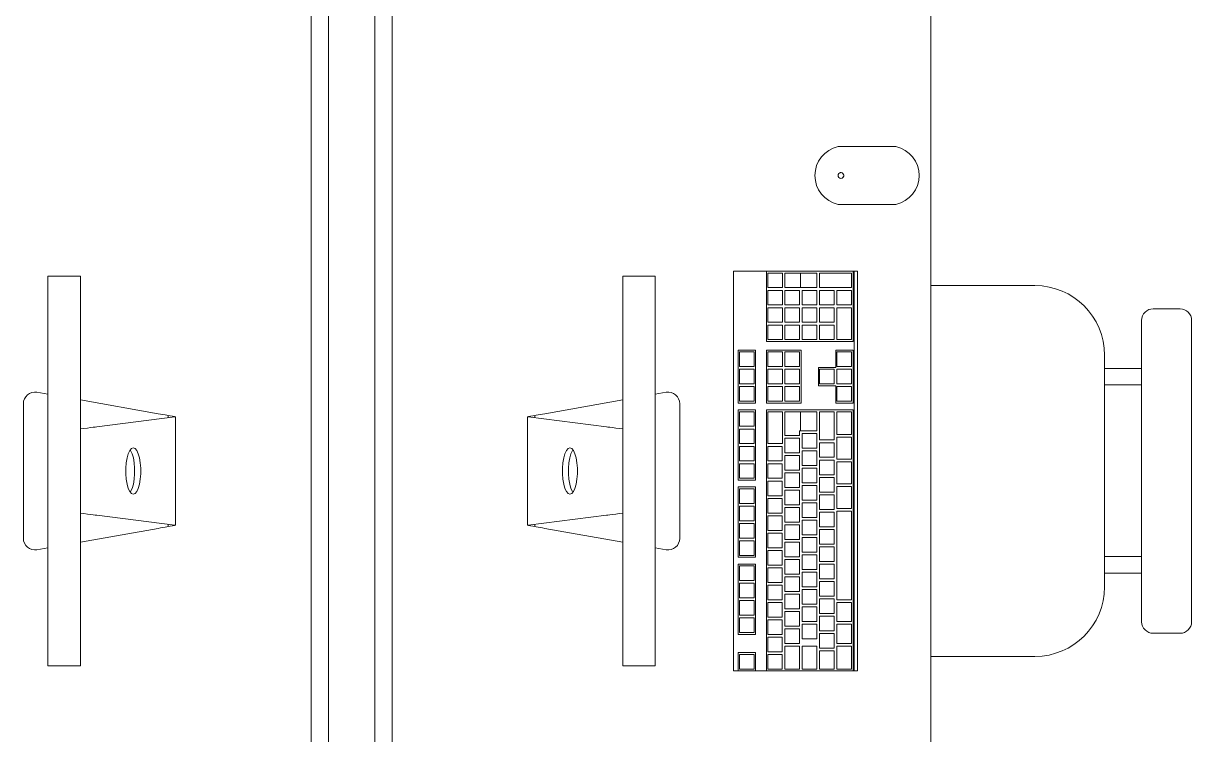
# Model space of a CAD drawing. Header units: inches. Extents: x -1714 to 1984, y -1043 to 970.
# Drawn here: x -826.2 to -775.8, y 525.4 to 556.1 of the extents above; entities that cross this region are included whole.
import ezdxf

# ---------------------------------------------------------------- set-up
doc = ezdxf.new("R2010")
doc.units = ezdxf.units.IN
doc.header["$MEASUREMENT"] = 0
doc.layers.add('A-GENM', color=13, linetype='Continuous', lineweight=9)
doc.layers.add('I-FURN', color=30, linetype='Continuous', lineweight=9)

# ---------------------------------------------------------------- blocks, each defined once
blk = doc.blocks.new('Dynamic_Computer_Desk_with_Chairs_8535 - 6-V6-L2 - Architectural')
at = {"layer": 'A-GENM'}
for p, q in [((-94.5, 23.5), (-94.5, 21)), ((-92, 21), (-92, 23.5))]:
    blk.add_line(p, q, dxfattribs=at)
for centre, start, end in [((-93.25, 23.219), 12.6804, 167.3196), ((-93.25, 21.281), 192.6804, 347.3196)]:
    blk.add_arc(centre, 1.281, start, end, dxfattribs=at)
at = {"layer": 'I-FURN'}
for p, q in [((-130.5, 25), (60, 25)), ((-71.878, 21.843), (-89.122, 21.843)), ((-89.122, 21.843), (-89.122, 21.695)), ((-89.122, 21.695), (-89.122, 21.652)), ((-89.122, 21.695), (-71.878, 21.695)), ((-71.878, 21.695), (-71.878, 21.843)), ((-71.878, 21.652), (-71.878, 21.695)), ((-89.122, 17.912), (-89.122, 21.652)), ((-89.122, 21.652), (-86.091, 21.652)), ((-89.043, 21.585), (-88.413, 21.585)), ((-89.043, 20.195), (-89.043, 21.585)), ((-88.413, 21.585), (-88.413, 20.195)), ((-88.295, 21.585), (-87.665, 21.585)), ((-88.295, 20.943), (-88.295, 21.585)), ((-87.665, 21.585), (-87.665, 20.943)), ((-87.547, 21.585), (-86.169, 21.585)), ((-87.547, 20.943), (-87.547, 21.585)), ((-86.169, 21.585), (-86.169, 20.943)), ((-86.091, 21.629), (-86.091, 21.652)), ((-86.091, 21.629), (-86.091, 17.912)), ((-85.717, 21.652), (-85.717, 21.629)), ((-85.717, 21.652), (-83.433, 21.652)), ((-85.717, 20.904), (-85.717, 21.629)), ((-85.638, 21.573), (-85.008, 21.573)), ((-85.638, 20.943), (-85.638, 21.573)), ((-85.008, 21.573), (-85.008, 20.943)), ((-84.89, 21.573), (-84.26, 21.573)), ((-84.89, 20.943), (-84.89, 21.573)), ((-84.26, 21.573), (-84.26, 20.943)), ((-84.142, 21.573), (-83.512, 21.573)), ((-84.142, 20.943), (-84.142, 21.573)), ((-83.512, 21.573), (-83.512, 20.943)), ((-83.433, 21.629), (-83.433, 21.652)), ((-83.433, 21.629), (-83.433, 20.904)), ((-83.138, 21.652), (-83.138, 21.629)), ((-83.138, 21.652), (-71.878, 21.652)), ((-83.138, 17.912), (-83.138, 21.629)), ((-83.059, 21.573), (-82.075, 21.573)), ((-83.059, 20.943), (-83.059, 21.573)), ((-82.075, 21.573), (-82.075, 20.943)), ((-81.957, 21.573), (-81.012, 21.573)), ((-81.957, 20.943), (-81.957, 21.573)), ((-81.012, 21.573), (-81.012, 20.943)), ((-80.894, 21.573), (-79.949, 21.573)), ((-80.894, 20.943), (-80.894, 21.573)), ((-79.949, 21.573), (-79.949, 20.943)), ((-79.831, 21.573), (-78.886, 21.573)), ((-79.831, 20.943), (-79.831, 21.573)), ((-78.886, 21.573), (-78.886, 20.943)), ((-78.768, 20.943), (-78.768, 21.573)), ((-78.768, 21.573), (-74.949, 21.573)), ((-74.949, 21.573), (-74.949, 20.943)), ((-74.831, 20.943), (-74.831, 21.573)), ((-74.831, 21.573), (-74.004, 21.573)), ((-74.004, 21.573), (-74.004, 20.943)), ((-73.886, 20.943), (-73.886, 21.573)), ((-73.886, 21.573), (-73.059, 21.573)), ((-73.059, 21.573), (-73.059, 20.943)), ((-72.941, 20.943), (-72.941, 21.573)), ((-72.941, 21.573), (-71.957, 21.573)), ((-71.957, 21.573), (-71.957, 20.943)), ((-71.878, 21.652), (-71.878, 17.912)), ((-87.665, 20.943), (-88.295, 20.943)), ((-88.295, 20.837), (-87.665, 20.837)), ((-88.295, 20.195), (-88.295, 20.837)), ((-87.665, 20.837), (-87.665, 20.195)), ((-86.169, 20.943), (-87.547, 20.943)), ((-87.547, 20.837), (-86.917, 20.837)), ((-87.547, 20.195), (-87.547, 20.837)), ((-86.917, 20.837), (-86.917, 20.195)), ((-86.799, 20.837), (-86.169, 20.837)), ((-86.799, 20.195), (-86.799, 20.837)), ((-86.169, 20.837), (-86.169, 20.195)), ((-84.969, 20.904), (-85.717, 20.904)), ((-85.008, 20.943), (-85.638, 20.943)), ((-84.969, 20.156), (-84.969, 20.904)), ((-84.26, 20.943), (-84.89, 20.943)), ((-84.89, 20.825), (-84.26, 20.825)), ((-84.89, 20.195), (-84.89, 20.825)), ((-84.26, 20.825), (-84.26, 20.195)), ((-83.433, 20.904), (-84.181, 20.904)), ((-84.181, 20.904), (-84.181, 20.156)), ((-83.512, 20.943), (-84.142, 20.943)), ((-82.075, 20.943), (-83.059, 20.943)), ((-83.059, 20.195), (-83.059, 20.826)), ((-83.059, 20.826), (-81.839, 20.826)), ((-81.012, 20.943), (-81.957, 20.943)), ((-81.839, 20.826), (-81.839, 20.195)), ((-81.72, 20.195), (-81.72, 20.826)), ((-81.72, 20.826), (-81.091, 20.826)), ((-81.091, 20.826), (-81.091, 20.195)), ((-80.972, 20.195), (-80.972, 20.826)), ((-80.972, 20.826), (-80.343, 20.826)), ((-79.949, 20.943), (-80.894, 20.943)), ((-80.343, 20.826), (-80.343, 20.195)), ((-80.224, 20.195), (-80.224, 20.826)), ((-80.224, 20.826), (-79.594, 20.826)), ((-78.886, 20.943), (-79.831, 20.943)), ((-79.594, 20.826), (-79.594, 20.195)), ((-79.476, 20.195), (-79.476, 20.826)), ((-79.476, 20.826), (-78.846, 20.826)), ((-78.846, 20.826), (-78.846, 20.195)), ((-74.949, 20.943), (-78.768, 20.943)), ((-78.728, 20.195), (-78.728, 20.826)), ((-78.728, 20.826), (-78.098, 20.826)), ((-78.098, 20.826), (-78.098, 20.195)), ((-77.98, 20.195), (-77.98, 20.826)), ((-77.98, 20.826), (-77.35, 20.826)), ((-77.35, 20.826), (-77.35, 20.195)), ((-77.232, 20.195), (-77.232, 20.826)), ((-77.232, 20.826), (-76.602, 20.826)), ((-76.602, 20.826), (-76.602, 20.195)), ((-76.484, 20.195), (-76.484, 20.826)), ((-76.484, 20.826), (-75.854, 20.826)), ((-75.854, 20.826), (-75.854, 20.195)), ((-75.736, 20.195), (-75.736, 20.826)), ((-75.736, 20.826), (-75.106, 20.826)), ((-75.106, 20.826), (-75.106, 20.195)), ((-74.988, 20.195), (-74.988, 20.826)), ((-74.988, 20.826), (-74.358, 20.826)), ((-74.004, 20.943), (-74.831, 20.943)), ((-74.358, 20.826), (-74.358, 20.195)), ((-74.24, 20.195), (-74.24, 20.826)), ((-74.24, 20.826), (-73.61, 20.826)), ((-73.059, 20.943), (-73.886, 20.943)), ((-73.61, 20.826), (-73.61, 20.195)), ((-73.492, 20.195), (-73.492, 20.826)), ((-73.492, 20.826), (-72.862, 20.826)), ((-71.957, 20.943), (-72.941, 20.943)), ((-72.862, 20.826), (-72.862, 20.195)), ((-72.744, 20.195), (-72.744, 20.825)), ((-72.744, 20.825), (-71.957, 20.825)), ((-71.957, 20.825), (-71.957, 20.195)), ((-88.413, 20.195), (-89.043, 20.195)), ((-87.665, 20.195), (-88.295, 20.195)), ((-86.917, 20.195), (-87.547, 20.195)), ((-86.169, 20.195), (-86.799, 20.195)), ((-84.26, 20.195), (-84.89, 20.195)), ((-81.839, 20.195), (-83.059, 20.195)), ((-81.091, 20.195), (-81.72, 20.195)), ((-80.343, 20.195), (-80.972, 20.195)), ((-79.594, 20.195), (-80.224, 20.195)), ((-78.846, 20.195), (-79.476, 20.195)), ((-78.098, 20.195), (-78.728, 20.195)), ((-77.35, 20.195), (-77.98, 20.195)), ((-76.602, 20.195), (-77.232, 20.195)), ((-75.854, 20.195), (-76.484, 20.195)), ((-75.106, 20.195), (-75.736, 20.195)), ((-74.358, 20.195), (-74.988, 20.195)), ((-73.61, 20.195), (-74.24, 20.195)), ((-72.862, 20.195), (-73.492, 20.195)), ((-71.957, 20.195), (-72.744, 20.195)), ((-89.043, 20.089), (-88.413, 20.089)), ((-89.043, 19.377), (-89.043, 20.089)), ((-88.413, 20.089), (-88.413, 19.377)), ((-88.295, 20.089), (-87.665, 20.089)), ((-88.295, 19.447), (-88.295, 20.089)), ((-87.665, 20.089), (-87.665, 19.447)), ((-87.547, 20.089), (-86.917, 20.089)), ((-87.547, 19.447), (-87.547, 20.089)), ((-86.917, 20.089), (-86.917, 19.447)), ((-86.799, 20.089), (-86.169, 20.089)), ((-86.799, 19.447), (-86.799, 20.089)), ((-86.169, 20.089), (-86.169, 19.447)), ((-84.181, 20.156), (-84.969, 20.156)), ((-83.059, 20.078), (-82.232, 20.078)), ((-83.059, 19.377), (-83.059, 20.078)), ((-82.232, 20.078), (-82.232, 19.377)), ((-82.114, 19.447), (-82.114, 20.078)), ((-82.114, 20.078), (-81.484, 20.078)), ((-81.484, 20.078), (-81.484, 19.447)), ((-81.366, 19.447), (-81.366, 20.078)), ((-81.366, 20.078), (-80.736, 20.078)), ((-80.736, 20.078), (-80.736, 19.447)), ((-80.618, 19.447), (-80.618, 20.078)), ((-80.618, 20.078), (-79.988, 20.078)), ((-79.988, 20.078), (-79.988, 19.447)), ((-79.87, 19.447), (-79.87, 20.078)), ((-79.87, 20.078), (-79.24, 20.078)), ((-79.24, 20.078), (-79.24, 19.447)), ((-79.122, 19.447), (-79.122, 20.078)), ((-79.122, 20.078), (-78.492, 20.078)), ((-78.492, 20.078), (-78.492, 19.447)), ((-78.374, 19.447), (-78.374, 20.078)), ((-78.374, 20.078), (-77.744, 20.078)), ((-77.744, 20.078), (-77.744, 19.447)), ((-77.626, 19.447), (-77.626, 20.078)), ((-77.626, 20.078), (-76.996, 20.078)), ((-76.996, 20.078), (-76.996, 19.447)), ((-76.878, 19.447), (-76.878, 20.078)), ((-76.878, 20.078), (-76.248, 20.078)), ((-76.248, 20.078), (-76.248, 19.447)), ((-76.13, 19.447), (-76.13, 20.078)), ((-76.13, 20.078), (-75.5, 20.078)), ((-75.5, 20.078), (-75.5, 19.447)), ((-75.382, 19.447), (-75.382, 20.078)), ((-75.382, 20.078), (-74.752, 20.078)), ((-74.752, 20.078), (-74.752, 19.447)), ((-74.634, 19.447), (-74.634, 20.078)), ((-74.634, 20.078), (-74.004, 20.078)), ((-74.004, 20.078), (-74.004, 19.447)), ((-73.886, 19.447), (-73.886, 20.078)), ((-73.886, 20.078), (-73.256, 20.078)), ((-73.256, 20.078), (-73.256, 19.447)), ((-72.941, 19.447), (-72.941, 20.077)), ((-72.941, 20.077), (-71.957, 20.077)), ((-71.957, 20.077), (-71.957, 19.447)), ((-89.043, 18.699), (-89.043, 19.377)), ((-89.043, 19.377), (-88.413, 19.377)), ((-88.413, 19.377), (-88.413, 18.699)), ((-87.665, 19.447), (-88.295, 19.447)), ((-88.295, 19.341), (-87.665, 19.341)), ((-88.295, 18.699), (-88.295, 19.341)), ((-87.665, 19.341), (-87.665, 18.699)), ((-86.917, 19.447), (-87.547, 19.447)), ((-87.547, 19.341), (-86.917, 19.341)), ((-87.547, 18.699), (-87.547, 19.341)), ((-86.917, 19.341), (-86.917, 18.699)), ((-86.169, 19.447), (-86.799, 19.447)), ((-86.799, 19.341), (-86.169, 19.341)), ((-86.799, 18.699), (-86.799, 19.341)), ((-86.169, 19.341), (-86.169, 18.699)), ((-85.717, 17.912), (-85.717, 19.408)), ((-85.717, 19.408), (-83.433, 19.408)), ((-85.638, 19.329), (-85.008, 19.329)), ((-85.638, 18.699), (-85.638, 19.329)), ((-85.008, 19.329), (-85.008, 18.699)), ((-84.89, 19.329), (-84.26, 19.329)), ((-84.89, 18.699), (-84.89, 19.329)), ((-84.26, 19.329), (-84.26, 18.699)), ((-84.142, 19.329), (-83.512, 19.329)), ((-84.142, 18.699), (-84.142, 19.329)), ((-83.512, 19.329), (-83.512, 18.699)), ((-83.433, 19.408), (-83.433, 17.912)), ((-83.059, 18.699), (-83.059, 19.377)), ((-83.059, 19.377), (-82.232, 19.377)), ((-82.232, 19.377), (-82.232, 19.33)), ((-82.232, 19.33), (-82.035, 19.33)), ((-81.484, 19.447), (-82.114, 19.447)), ((-82.035, 19.33), (-82.035, 18.699)), ((-81.917, 18.699), (-81.917, 19.33)), ((-81.917, 19.33), (-81.287, 19.33)), ((-80.736, 19.447), (-81.366, 19.447)), ((-81.287, 19.33), (-81.287, 18.699)), ((-81.169, 18.699), (-81.169, 19.33)), ((-81.169, 19.33), (-80.539, 19.33)), ((-79.988, 19.447), (-80.618, 19.447)), ((-80.539, 19.33), (-80.539, 18.699)), ((-80.421, 18.699), (-80.421, 19.33)), ((-80.421, 19.33), (-79.791, 19.33)), ((-79.24, 19.447), (-79.87, 19.447)), ((-79.791, 19.33), (-79.791, 18.699)), ((-79.673, 18.699), (-79.673, 19.33)), ((-79.673, 19.33), (-79.043, 19.33)), ((-78.492, 19.447), (-79.122, 19.447)), ((-79.043, 19.33), (-79.043, 18.699)), ((-78.925, 18.699), (-78.925, 19.33)), ((-78.925, 19.33), (-78.295, 19.33)), ((-77.744, 19.447), (-78.374, 19.447)), ((-78.295, 19.33), (-78.295, 18.699)), ((-78.177, 18.699), (-78.177, 19.33)), ((-78.177, 19.33), (-77.547, 19.33)), ((-76.996, 19.447), (-77.626, 19.447)), ((-77.547, 19.33), (-77.547, 18.699)), ((-77.429, 18.699), (-77.429, 19.33)), ((-77.429, 19.33), (-76.799, 19.33)), ((-76.248, 19.447), (-76.878, 19.447)), ((-76.799, 19.33), (-76.799, 18.699)), ((-76.681, 18.699), (-76.681, 19.33)), ((-76.681, 19.33), (-76.051, 19.33)), ((-75.5, 19.447), (-76.13, 19.447)), ((-76.051, 19.33), (-76.051, 18.699)), ((-75.933, 18.699), (-75.933, 19.33)), ((-75.933, 19.33), (-75.303, 19.33)), ((-74.752, 19.447), (-75.382, 19.447)), ((-75.303, 19.33), (-75.303, 18.699)), ((-75.185, 18.699), (-75.185, 19.33)), ((-75.185, 19.33), (-74.555, 19.33)), ((-74.004, 19.447), (-74.634, 19.447)), ((-74.555, 19.33), (-74.555, 18.699)), ((-74.437, 18.699), (-74.437, 19.33)), ((-74.437, 19.33), (-73.807, 19.33)), ((-73.256, 19.447), (-73.886, 19.447)), ((-73.807, 19.33), (-73.807, 18.699)), ((-73.689, 18.699), (-73.689, 19.33)), ((-73.689, 19.33), (-73.059, 19.33)), ((-73.059, 19.33), (-73.059, 18.699)), ((-71.957, 19.447), (-72.941, 19.447)), ((-72.941, 18.699), (-72.941, 19.329)), ((-72.941, 19.329), (-71.957, 19.329)), ((-71.957, 19.329), (-71.957, 18.699)), ((-88.413, 18.699), (-89.043, 18.699)), ((-87.665, 18.699), (-88.295, 18.699)), ((-86.917, 18.699), (-87.547, 18.699)), ((-86.169, 18.699), (-86.799, 18.699)), ((-85.008, 18.699), (-85.638, 18.699)), ((-84.26, 18.699), (-84.89, 18.699)), ((-83.512, 18.699), (-84.142, 18.699)), ((-82.035, 18.699), (-83.059, 18.699)), ((-81.287, 18.699), (-81.917, 18.699)), ((-80.539, 18.699), (-81.169, 18.699)), ((-79.791, 18.699), (-80.421, 18.699)), ((-79.043, 18.699), (-79.673, 18.699)), ((-78.295, 18.699), (-78.925, 18.699)), ((-77.547, 18.699), (-78.177, 18.699)), ((-76.799, 18.699), (-77.429, 18.699)), ((-76.051, 18.699), (-76.681, 18.699)), ((-75.303, 18.699), (-75.933, 18.699)), ((-74.555, 18.699), (-75.185, 18.699)), ((-73.807, 18.699), (-74.437, 18.699)), ((-73.059, 18.699), (-73.689, 18.699)), ((-71.957, 18.699), (-72.941, 18.699)), ((-89.043, 18.604), (-88.413, 18.604)), ((-89.043, 17.964), (-89.043, 18.604)), ((-88.413, 18.604), (-88.413, 17.964)), ((-88.295, 18.604), (-87.665, 18.604)), ((-88.295, 17.964), (-88.295, 18.604)), ((-87.665, 18.604), (-87.665, 17.964)), ((-87.547, 18.604), (-86.917, 18.604)), ((-87.547, 17.964), (-87.547, 18.604)), ((-86.917, 18.604), (-86.917, 17.964)), ((-86.799, 18.604), (-86.169, 18.604)), ((-86.799, 17.964), (-86.799, 18.604)), ((-86.169, 18.604), (-86.169, 17.964)), ((-85.638, 18.604), (-85.008, 18.604)), ((-85.638, 17.964), (-85.638, 18.604)), ((-85.008, 18.604), (-85.008, 17.964)), ((-84.89, 18.604), (-84.26, 18.604)), ((-84.89, 17.964), (-84.89, 18.604)), ((-84.26, 18.604), (-84.26, 17.964)), ((-84.142, 18.604), (-83.512, 18.604)), ((-84.142, 17.964), (-84.142, 18.604)), ((-83.512, 18.604), (-83.512, 17.964)), ((-83.059, 18.604), (-81.681, 18.604)), ((-83.059, 17.964), (-83.059, 18.604)), ((-81.681, 18.604), (-81.681, 17.964)), ((-81.563, 17.964), (-81.563, 18.593)), ((-81.563, 18.593), (-80.933, 18.593)), ((-80.933, 18.593), (-80.933, 17.964)), ((-80.815, 17.964), (-80.815, 18.593)), ((-80.815, 18.593), (-80.185, 18.593)), ((-80.185, 18.593), (-80.185, 17.964)), ((-80.067, 17.964), (-80.067, 18.593)), ((-80.067, 18.593), (-79.437, 18.593)), ((-79.437, 18.593), (-79.437, 17.964)), ((-79.319, 17.964), (-79.319, 18.593)), ((-79.319, 18.593), (-78.689, 18.593)), ((-78.689, 18.593), (-78.689, 17.964)), ((-78.571, 17.964), (-78.571, 18.593)), ((-78.571, 18.593), (-77.941, 18.593)), ((-77.941, 18.593), (-77.941, 17.964)), ((-77.823, 17.964), (-77.823, 18.593)), ((-77.823, 18.593), (-77.193, 18.593)), ((-77.193, 18.593), (-77.193, 17.964)), ((-77.075, 17.964), (-77.075, 18.593)), ((-77.075, 18.593), (-76.445, 18.593)), ((-76.445, 18.593), (-76.445, 17.964)), ((-76.327, 17.964), (-76.327, 18.593)), ((-76.327, 18.593), (-75.697, 18.593)), ((-75.697, 18.593), (-75.697, 17.964)), ((-75.579, 17.964), (-75.579, 18.593)), ((-75.579, 18.593), (-74.949, 18.593)), ((-74.949, 18.593), (-74.949, 17.964)), ((-74.831, 17.964), (-74.831, 18.593)), ((-74.831, 18.593), (-74.201, 18.593)), ((-74.201, 18.593), (-74.201, 17.964)), ((-74.083, 17.964), (-74.083, 18.593)), ((-74.083, 18.593), (-73.453, 18.593)), ((-73.453, 18.593), (-73.453, 17.964)), ((-73.335, 17.964), (-73.335, 18.593)), ((-73.335, 18.593), (-72.705, 18.593)), ((-72.705, 18.593), (-72.705, 17.964)), ((-72.587, 17.964), (-72.587, 18.593)), ((-72.587, 18.593), (-71.957, 18.593)), ((-71.957, 18.593), (-71.957, 17.964)), ((-89.122, 16.727), (-89.122, 17.912)), ((-86.091, 17.912), (-89.122, 17.912)), ((-88.413, 17.962), (-89.043, 17.962)), ((-87.665, 17.962), (-88.295, 17.962)), ((-86.917, 17.962), (-87.547, 17.962)), ((-86.169, 17.962), (-86.799, 17.962)), ((-83.433, 17.912), (-85.717, 17.912)), ((-85.008, 17.962), (-85.638, 17.962)), ((-84.26, 17.962), (-84.89, 17.962)), ((-83.512, 17.962), (-84.142, 17.962)), ((-71.878, 17.912), (-83.138, 17.912)), ((-81.681, 17.962), (-83.059, 17.962)), ((-80.933, 17.962), (-81.563, 17.962)), ((-80.185, 17.962), (-80.815, 17.962)), ((-79.437, 17.962), (-80.067, 17.962)), ((-78.689, 17.962), (-79.319, 17.962)), ((-77.941, 17.962), (-78.571, 17.962)), ((-77.193, 17.962), (-77.823, 17.962)), ((-76.445, 17.962), (-77.075, 17.962)), ((-75.697, 17.962), (-76.327, 17.962)), ((-74.949, 17.962), (-75.579, 17.962)), ((-74.201, 17.962), (-74.831, 17.962)), ((-73.453, 17.962), (-74.083, 17.962)), ((-72.705, 17.962), (-73.335, 17.962)), ((-71.957, 17.962), (-72.587, 17.962)), ((-71.878, 17.912), (-71.878, 17.439)), ((-85.717, 16.727), (-85.717, 17.439)), ((-85.717, 17.439), (-83.433, 17.439)), ((-85.638, 16.742), (-85.638, 17.372)), ((-85.638, 17.372), (-85.008, 17.372)), ((-85.008, 17.372), (-85.008, 16.742)), ((-84.89, 16.742), (-84.89, 17.372)), ((-84.89, 17.372), (-84.26, 17.372)), ((-84.26, 17.372), (-84.26, 16.742)), ((-84.142, 16.742), (-84.142, 17.372)), ((-84.142, 17.372), (-83.512, 17.372)), ((-83.512, 17.372), (-83.512, 16.742)), ((-83.433, 17.439), (-83.433, 16.727)), ((-83.138, 16.727), (-83.138, 17.439)), ((-83.138, 17.439), (-80.106, 17.439)), ((-83.059, 16.742), (-83.059, 17.372)), ((-83.059, 17.372), (-82.429, 17.372)), ((-82.429, 17.372), (-82.429, 16.742)), ((-82.311, 16.742), (-82.311, 17.372)), ((-82.311, 17.372), (-81.681, 17.372)), ((-81.681, 17.372), (-81.681, 16.742)), ((-81.563, 16.742), (-81.563, 17.372)), ((-81.563, 17.372), (-80.933, 17.372)), ((-80.933, 17.372), (-80.933, 16.742)), ((-80.815, 16.742), (-80.815, 17.372)), ((-80.815, 17.372), (-80.185, 17.372)), ((-80.185, 17.372), (-80.185, 16.742)), ((-80.106, 17.439), (-80.106, 16.727)), ((-79.811, 16.727), (-79.811, 17.439)), ((-79.811, 17.439), (-76.78, 17.439)), ((-79.732, 16.742), (-79.732, 17.372)), ((-79.732, 17.372), (-79.102, 17.372)), ((-79.102, 17.372), (-79.102, 16.742)), ((-78.984, 16.742), (-78.984, 17.372)), ((-78.984, 17.372), (-78.354, 17.372)), ((-78.354, 17.372), (-78.354, 16.742)), ((-78.236, 16.742), (-78.236, 17.372)), ((-78.236, 17.372), (-77.606, 17.372)), ((-77.606, 17.372), (-77.606, 16.742)), ((-77.488, 16.742), (-77.488, 17.372)), ((-77.488, 17.372), (-76.858, 17.372)), ((-76.858, 17.372), (-76.858, 16.742)), ((-76.78, 17.439), (-76.78, 16.727)), ((-76.484, 16.727), (-76.484, 17.439)), ((-76.484, 17.439), (-73.453, 17.439)), ((-76.406, 16.742), (-76.406, 17.372)), ((-76.406, 17.372), (-75.776, 17.372)), ((-75.776, 17.372), (-75.776, 16.742)), ((-75.657, 16.742), (-75.657, 17.372)), ((-75.657, 17.372), (-75.028, 17.372)), ((-75.028, 17.372), (-75.028, 16.742)), ((-74.909, 16.742), (-74.909, 17.372)), ((-74.909, 17.372), (-74.28, 17.372)), ((-74.28, 17.372), (-74.28, 16.742)), ((-74.161, 16.742), (-74.161, 17.372)), ((-74.161, 17.372), (-73.531, 17.372)), ((-73.531, 17.372), (-73.531, 16.742)), ((-73.453, 17.439), (-73.453, 16.727)), ((-72.665, 16.727), (-72.665, 17.439)), ((-72.665, 17.439), (-71.878, 17.439)), ((-72.587, 16.742), (-72.587, 17.372)), ((-72.587, 17.372), (-71.957, 17.372)), ((-71.957, 17.372), (-71.957, 16.742)), ((-71.878, 17.439), (-71.878, 16.691)), ((-89.122, 16.727), (-89.122, 16.589)), ((-85.717, 16.727), (-85.717, 16.691)), ((-83.433, 16.691), (-85.717, 16.691)), ((-85.008, 16.742), (-85.638, 16.742)), ((-84.26, 16.742), (-84.89, 16.742)), ((-83.512, 16.742), (-84.142, 16.742)), ((-83.433, 16.691), (-83.433, 16.727)), ((-83.138, 16.727), (-83.138, 16.691)), ((-80.106, 16.691), (-83.138, 16.691)), ((-82.429, 16.742), (-83.059, 16.742)), ((-81.681, 16.742), (-82.311, 16.742)), ((-80.933, 16.742), (-81.563, 16.742)), ((-80.185, 16.742), (-80.815, 16.742)), ((-80.106, 16.691), (-80.106, 16.727)), ((-79.811, 16.727), (-79.811, 16.691)), ((-76.78, 16.691), (-79.811, 16.691)), ((-79.102, 16.742), (-79.732, 16.742)), ((-78.354, 16.742), (-78.984, 16.742)), ((-77.606, 16.742), (-78.236, 16.742)), ((-76.858, 16.742), (-77.488, 16.742)), ((-76.78, 16.691), (-76.78, 16.727)), ((-76.484, 16.727), (-76.484, 16.691)), ((-73.453, 16.691), (-76.484, 16.691)), ((-75.776, 16.742), (-76.406, 16.742)), ((-75.028, 16.742), (-75.657, 16.742)), ((-74.28, 16.742), (-74.909, 16.742)), ((-73.531, 16.742), (-74.161, 16.742)), ((-73.453, 16.691), (-73.453, 16.727)), ((-72.665, 16.727), (-72.665, 16.691)), ((-71.878, 16.691), (-72.665, 16.691)), ((-71.957, 16.742), (-72.587, 16.742)), ((-71.878, 16.589), (-71.878, 16.691)), ((-89.122, 16.488), (-89.122, 16.589)), ((-89.122, 16.488), (-71.878, 16.488)), ((-71.878, 16.589), (-71.878, 16.488)), ((-77.596, 14.166), (-83.404, 14.166)), ((-83.897, 13.58), (-83.812, 13.103)), ((-77.188, 13.103), (-77.103, 13.58)), ((-88.9, 13.103), (-88.9, 11.703)), ((-88.15, 13.103), (-88.9, 13.103)), ((-88.15, 13.103), (-72.85, 13.103)), ((-72.1, 13.103), (-72.85, 13.103)), ((-72.1, 11.703), (-72.1, 13.103)), ((-88.9, 11.703), (-88.15, 11.703)), ((-72.85, 11.703), (-88.15, 11.703)), ((-83.566, 11.703), (-82.973, 8.344)), ((-78.027, 8.344), (-77.434, 11.703)), ((-72.85, 11.703), (-72.1, 11.703)), ((-82.406, 10.998), (-82.836, 7.63)), ((-78.164, 7.63), (-78.594, 10.998)), ((-82.897, 7.911), (-82.907, 7.97)), ((-82.897, 7.911), (-82.801, 7.911)), ((-82.849, 7.637), (-82.897, 7.911)), ((-82.836, 7.637), (-82.849, 7.637)), ((-82.841, 7.594), (-78.159, 7.594)), ((-78.199, 7.911), (-78.103, 7.911)), ((-78.151, 7.637), (-78.164, 7.637)), ((-78.103, 7.911), (-78.151, 7.637)), ((-78.093, 7.97), (-78.103, 7.911)), ((-130.5, 1.75), (60, 1.75)), ((-130.5, 1), (60, 1))]:
    blk.add_line(p, q, dxfattribs=at)
at = {"layer": 'I-FURN', "flags": 128}
for points in [[(-82.316, 11.703), (-82.335, 11.551), (-82.354, 11.404), (-82.371, 11.269), (-82.386, 11.152), (-82.398, 11.06), (-82.406, 10.998)], [(-78.594, 10.998), (-78.602, 11.06), (-78.614, 11.152), (-78.629, 11.269), (-78.646, 11.404), (-78.665, 11.551), (-78.684, 11.703)], [(-81.5, 9.423), (-81.471, 9.501), (-81.385, 9.574), (-81.249, 9.639), (-81.068, 9.691), (-80.855, 9.727), (-80.621, 9.746), (-80.379, 9.746), (-80.145, 9.727), (-79.932, 9.691), (-79.751, 9.639), (-79.615, 9.574), (-79.529, 9.501), (-79.5, 9.423)], [(-79.5, 9.423), (-79.529, 9.346), (-79.615, 9.272), (-79.751, 9.208), (-79.932, 9.156), (-80.145, 9.12), (-80.379, 9.101), (-80.621, 9.101), (-80.855, 9.12), (-81.068, 9.156), (-81.249, 9.208), (-81.385, 9.272), (-81.471, 9.346), (-81.5, 9.423)], [(-81.385, 9.535), (-81.249, 9.471), (-81.068, 9.419), (-80.855, 9.383), (-80.621, 9.364), (-80.379, 9.364), (-80.145, 9.383), (-79.932, 9.419), (-79.751, 9.471), (-79.615, 9.535)], [(-82.973, 8.344), (-82.955, 8.24), (-82.937, 8.14), (-82.921, 8.05), (-82.908, 7.972), (-82.897, 7.911)], [(-78.103, 7.911), (-78.092, 7.972), (-78.079, 8.05), (-78.063, 8.14), (-78.045, 8.24), (-78.027, 8.344)], [(-82.836, 7.63), (-82.84, 7.603), (-82.841, 7.594)], [(-78.159, 7.594), (-78.16, 7.603), (-78.164, 7.63)]]:
    blk.add_lwpolyline(points, dxfattribs=at)
at = {"layer": 'I-FURN'}
for centre, radius, start, end in [((-93.25, 21.124), 0.124, 0, 180), ((-93.25, 21.124), 0.124, 0, 105), ((-93.25, 21.124), 0.124, 165, 180), ((-93.25, 21.124), 0.124, 180, 0), ((-93.25, 21.124), 0.124, 180, 195), ((-93.25, 21.124), 0.124, 225, 0), ((-83.404, 13.666), 0.5, 90, 190), ((-77.596, 13.666), 0.5, 350, 90)]:
    blk.add_arc(centre, radius, start, end, dxfattribs=at)
blk = doc.blocks.new('Chair-Stacking - Chair-Stacking-1465892-L2 - Architectural')
at = {"layer": 'I-FURN'}
for p, q in [((-15.049, 6.289), (-15.049, 1.789)), ((0.951, 6.289), (0.951, 1.789)), ((-12.049, -1.211), (-2.049, -1.211)), ((-11.456, -1.211), (-11.456, -2.813)), ((-11.456, -1.211), (-10.737, -1.211)), ((-10.737, -1.211), (-10.737, -2.813)), ((-3.337, -1.211), (-3.337, -2.813)), ((-2.632, -1.211), (-3.337, -1.211)), ((-2.632, -1.211), (-2.632, -2.813)), ((-13.549, -2.813), (-0.549, -2.813)), ((-14.049, -3.313), (-14.049, -4.472)), ((-0.049, -3.313), (-0.049, -4.472)), ((-13.549, -4.972), (-0.549, -4.972))]:
    blk.add_line(p, q, dxfattribs=at)
for centre, radius, start, end in [((-12.049, 1.789), 3, 180, 270), ((-2.049, 1.789), 3, 270, 0), ((-13.549, -3.313), 0.5, 90, 180), ((-0.549, -3.313), 0.5, 360, 90), ((-13.549, -4.472), 0.5, 180, 270), ((-0.549, -4.472), 0.5, 270, 0)]:
    blk.add_arc(centre, radius, start, end, dxfattribs=at)
blk = doc.blocks.new('Dynamic_Computer_Desk_with_Chairs_8535 - 6-1470367-L2 - Architectural')
at = {"layer": 'I-FURN'}
for p, q in [((60, -1), (-130.5, -1)), ((60, -1.75), (-130.5, -1.75)), ((-82.907, -7.97), (-82.897, -7.911)), ((-82.897, -7.911), (-82.849, -7.637)), ((-82.801, -7.911), (-82.897, -7.911)), ((-82.849, -7.637), (-82.836, -7.637)), ((-78.159, -7.594), (-82.841, -7.594)), ((-82.836, -7.63), (-82.406, -10.998)), ((-78.594, -10.998), (-78.164, -7.63)), ((-78.103, -7.911), (-78.199, -7.911)), ((-78.164, -7.637), (-78.151, -7.637)), ((-78.151, -7.637), (-78.103, -7.911)), ((-78.103, -7.911), (-78.093, -7.97)), ((-82.973, -8.344), (-83.566, -11.703)), ((-77.434, -11.703), (-78.027, -8.344)), ((-88.9, -11.703), (-88.9, -13.103)), ((-88.15, -11.703), (-88.9, -11.703)), ((-88.15, -11.703), (-72.85, -11.703)), ((-72.1, -11.703), (-72.85, -11.703)), ((-72.1, -13.103), (-72.1, -11.703)), ((-88.9, -13.103), (-88.15, -13.103)), ((-72.85, -13.103), (-88.15, -13.103)), ((-83.812, -13.103), (-83.897, -13.58)), ((-77.103, -13.58), (-77.188, -13.103)), ((-72.85, -13.103), (-72.1, -13.103)), ((-83.404, -14.166), (-77.596, -14.166))]:
    blk.add_line(p, q, dxfattribs=at)
at = {"layer": 'I-FURN', "flags": 128}
for points in [[(-82.897, -7.911), (-82.908, -7.972), (-82.921, -8.05), (-82.937, -8.14), (-82.955, -8.24), (-82.973, -8.344)], [(-82.841, -7.594), (-82.84, -7.603), (-82.836, -7.63)], [(-78.164, -7.63), (-78.16, -7.603), (-78.159, -7.594)], [(-78.027, -8.344), (-78.045, -8.24), (-78.063, -8.14), (-78.079, -8.05), (-78.092, -7.972), (-78.103, -7.911)], [(-81.5, -9.423), (-81.471, -9.346), (-81.385, -9.272), (-81.249, -9.208), (-81.068, -9.156), (-80.855, -9.12), (-80.621, -9.101), (-80.379, -9.101), (-80.145, -9.12), (-79.932, -9.156), (-79.751, -9.208), (-79.615, -9.272), (-79.529, -9.346), (-79.5, -9.423)], [(-79.5, -9.423), (-79.529, -9.501), (-79.615, -9.574), (-79.751, -9.639), (-79.932, -9.691), (-80.145, -9.727), (-80.379, -9.746), (-80.621, -9.746), (-80.855, -9.727), (-81.068, -9.691), (-81.249, -9.639), (-81.385, -9.574), (-81.471, -9.501), (-81.5, -9.423)], [(-79.615, -9.535), (-79.751, -9.471), (-79.932, -9.419), (-80.145, -9.383), (-80.379, -9.364), (-80.621, -9.364), (-80.855, -9.383), (-81.068, -9.419), (-81.249, -9.471), (-81.385, -9.535)], [(-82.406, -10.998), (-82.398, -11.06), (-82.386, -11.152), (-82.371, -11.269), (-82.354, -11.404), (-82.335, -11.551), (-82.316, -11.703)], [(-78.684, -11.703), (-78.665, -11.551), (-78.646, -11.404), (-78.629, -11.269), (-78.614, -11.152), (-78.602, -11.06), (-78.594, -10.998)]]:
    blk.add_lwpolyline(points, dxfattribs=at)
at = {"layer": 'I-FURN'}
for centre, start, end in [((-83.404, -13.666), 170, 270), ((-77.596, -13.666), 270, 10)]:
    blk.add_arc(centre, 0.5, start, end, dxfattribs=at)

msp = doc.modelspace()

# ---------------------------------------------------------------- block references
at = {"layer": 'I-FURN'}
for name, p, rotation in [('Dynamic_Computer_Desk_with_Chairs_8535 - 6-1470367-L2 - Architectural', (-812.018, 456.319), 269.9999999999997), ('Dynamic_Computer_Desk_with_Chairs_8535 - 6-V6-L2 - Architectural', (-812.018, 456.319), 269.9999999999997), ('Chair-Stacking - Chair-Stacking-1465892-L2 - Architectural', (-780.729, 543.868), 89.99999999999952)]:
    msp.add_blockref(name, p, dxfattribs=dict(at, rotation=rotation))

doc.saveas('drawing.dxf')
